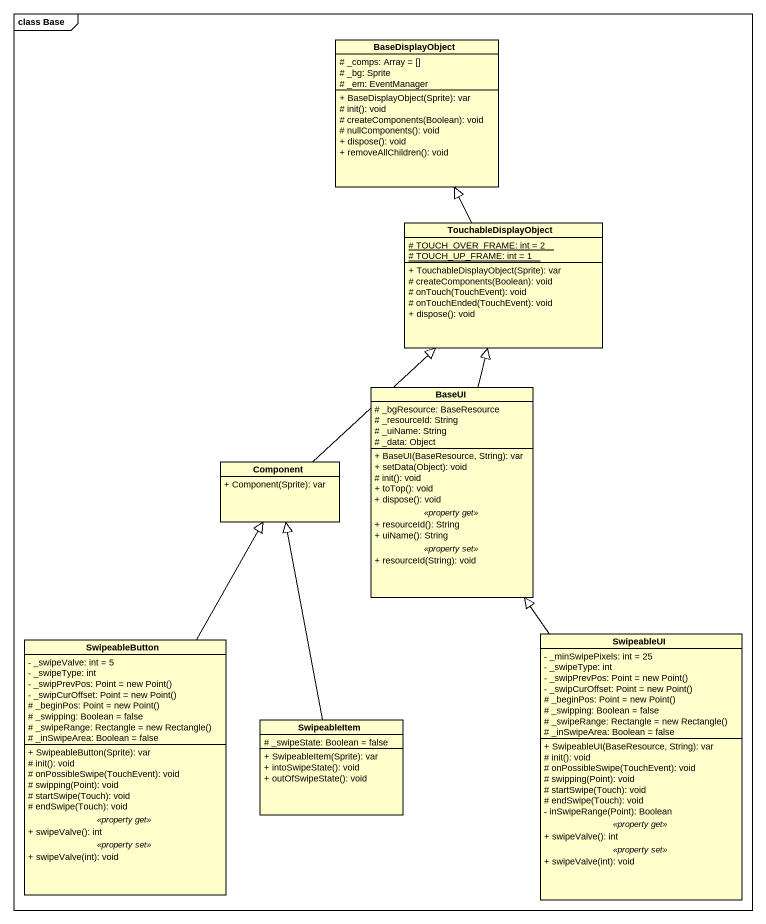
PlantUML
@startuml
mainframe class Base
hide circle
hide empty members
skinparam classAttributeIconSize 0
class BaseDisplayObject {
  # _comps: Array = []
  # _bg: Sprite
  # _em: EventManager
  + BaseDisplayObject(Sprite): var
  # init(): void
  # createComponents(Boolean): void
  # nullComponents(): void
  + dispose(): void
  + removeAllChildren(): void
}
class TouchableDisplayObject {
  {static} # TOUCH_OVER_FRAME: int = 2
  {static} # TOUCH_UP_FRAME: int = 1
  + TouchableDisplayObject(Sprite): var
  # createComponents(Boolean): void
  # onTouch(TouchEvent): void
  # onTouchEnded(TouchEvent): void
  + dispose(): void
}
class BaseUI {
  # _bgResource: BaseResource
  # _resourceId: String
  # _uiName: String
  # _data: Object
  --
  + BaseUI(BaseResource, String): var
  + setData(Object): void
  # init(): void
  + toTop(): void
  + dispose(): void
  .. <<property get>> ..
  + resourceId(): String
  + uiName(): String
  .. <<property set>> ..
  + resourceId(String): void
}
class "Component" as Component_ {
  + Component(Sprite): var
}
class SwipeableButton {
  - _swipeValve: int = 5
  - _swipeType: int
  {field} - _swipPrevPos: Point = new Point()
  {field} - _swipCurOffset: Point = new Point()
  {field} # _beginPos: Point = new Point()
  # _swipping: Boolean = false
  {field} # _swipeRange: Rectangle = new Rectangle()
  # _inSwipeArea: Boolean = false
  --
  + SwipeableButton(Sprite): var
  # init(): void
  # onPossibleSwipe(TouchEvent): void
  # swipping(Point): void
  # startSwipe(Touch): void
  # endSwipe(Touch): void
  .. <<property get>> ..
  + swipeValve(): int
  .. <<property set>> ..
  + swipeValve(int): void
}
class SwipeableUI {
  - _minSwipePixels: int = 25
  - _swipeType: int
  {field} - _swipPrevPos: Point = new Point()
  {field} - _swipCurOffset: Point = new Point()
  {field} # _beginPos: Point = new Point()
  # _swipping: Boolean = false
  {field} # _swipeRange: Rectangle = new Rectangle()
  # _inSwipeArea: Boolean = false
  --
  + SwipeableUI(BaseResource, String): var
  # init(): void
  # onPossibleSwipe(TouchEvent): void
  # swipping(Point): void
  # startSwipe(Touch): void
  # endSwipe(Touch): void
  - inSwipeRange(Point): Boolean
  .. <<property get>> ..
  + swipeValve(): int
  .. <<property set>> ..
  + swipeValve(int): void
}
class SwipeableItem {
  # _swipeState: Boolean = false
  + SwipeableItem(Sprite): var
  + intoSwipeState(): void
  + outOfSwipeState(): void
}
TouchableDisplayObject -up-|> BaseDisplayObject
BaseUI -up-|> TouchableDisplayObject
Component_ -up-|> TouchableDisplayObject
SwipeableButton -up-|> Component_
SwipeableUI -up-|> BaseUI
SwipeableItem -up-|> Component_
@enduml
